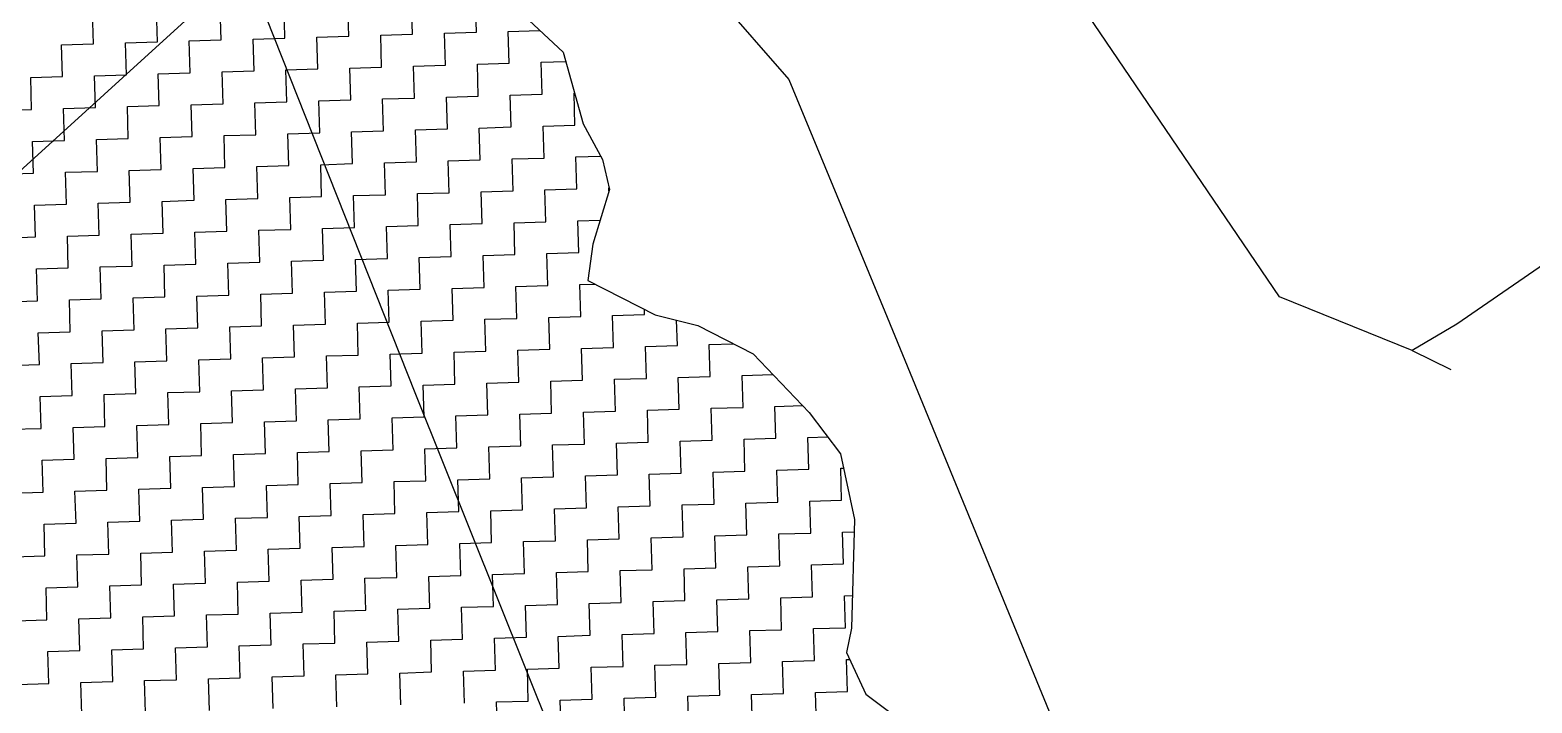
# Model space of a CAD drawing. Header units: metres. Extents: x 289662 to 290738, y 2016260 to 2018343.
# Drawn here: x 290202.8 to 290378, y 2017542.5 to 2017621 of the extents above; entities that cross this region are included whole.
import ezdxf

# ---------------------------------------------------------------- set-up
doc = ezdxf.new("R2010")
doc.units = ezdxf.units.M
doc.linetypes.add('DIVIDE', pattern=[1.25, 0.5, -0.25, 0, -0.25, 0, -0.25])
for name, color, linetype in [('POLY_HATCH', 12, 'Continuous'), ('POLY_PARCEL', 6, 'Continuous'), ('V_BOUND_LINE', 7, 'Continuous'), ('V_DIVIDE_LINE', 7, 'DIVIDE')]:
    doc.layers.add(name, color=color, linetype=linetype)

msp = doc.modelspace()

# ---------------------------------------------------------------- linework, layer by layer
at = {"layer": 'POLY_HATCH'}
for p, q in [((290252.67, 2017629.99), (290264.98, 2017618.41)), ((290264.98, 2017618.41), (290267.34, 2017610.04)), ((290267.34, 2017610.04), (290269.58, 2017605.88)), ((290269.58, 2017605.88), (290270.39, 2017602.39)), ((290270.39, 2017602.39), (290268.47, 2017596)), ((290268.47, 2017596), (290267.89, 2017591.76)), ((290267.89, 2017591.76), (290275.75, 2017587.78)), ((290275.75, 2017587.78), (290280.72, 2017586.52)), ((290280.72, 2017586.52), (290287.15, 2017583.2)), ((290287.15, 2017583.2), (290293.69, 2017576.36)), ((290293.69, 2017576.36), (290297.35, 2017571.55)), ((290297.35, 2017571.55), (290298.99, 2017563.86)), ((290298.99, 2017563.86), (290298.66, 2017551.19)), ((290298.66, 2017551.19), (290298.05, 2017548.35)), ((290298.05, 2017548.35), (290300.3, 2017543.5)), ((290300.3, 2017543.5), (290303.9, 2017540.79))]:
    msp.add_line(p, q, dxfattribs=at)
at = {"layer": 'POLY_HATCH', "linetype": 'Continuous'}
for p, q in [((290210.2, 2017619.4), (290210.08, 2017623.13)), ((290217.64, 2017619.63), (290217.53, 2017623.35)), ((290225.09, 2017619.85), (290224.98, 2017623.57)), ((290232.53, 2017620.07), (290232.42, 2017623.8)), ((290239.98, 2017620.3), (290239.87, 2017624.02)), ((290247.42, 2017620.52), (290247.31, 2017624.24)), ((290254.87, 2017620.74), (290254.76, 2017624.46)), ((290206.47, 2017619.29), (290210.2, 2017619.4)), ((290213.92, 2017619.52), (290217.64, 2017619.63)), ((290214.03, 2017615.79), (290213.92, 2017619.52)), ((290221.36, 2017619.74), (290225.09, 2017619.85)), ((290221.48, 2017616.02), (290221.36, 2017619.74)), ((290228.81, 2017619.96), (290232.53, 2017620.07)), ((290228.92, 2017616.24), (290228.81, 2017619.96)), ((290236.25, 2017620.18), (290239.98, 2017620.3)), ((290236.37, 2017616.46), (290236.25, 2017620.18)), ((290243.7, 2017620.41), (290247.42, 2017620.52)), ((290243.81, 2017616.68), (290243.7, 2017620.41)), ((290251.15, 2017620.63), (290254.87, 2017620.74)), ((290251.26, 2017616.91), (290251.15, 2017620.63)), ((290258.59, 2017620.85), (290262.27, 2017620.96)), ((290258.7, 2017617.13), (290258.59, 2017620.85)), ((290206.58, 2017615.57), (290206.47, 2017619.29)), ((290217.75, 2017615.9), (290221.48, 2017616.02)), ((290217.86, 2017612.18), (290217.75, 2017615.9)), ((290225.2, 2017616.13), (290228.92, 2017616.24)), ((290225.31, 2017612.4), (290225.2, 2017616.13)), ((290232.64, 2017616.35), (290236.37, 2017616.46)), ((290232.76, 2017612.63), (290232.64, 2017616.35)), ((290240.09, 2017616.57), (290243.81, 2017616.68)), ((290240.2, 2017612.85), (290240.09, 2017616.57)), ((290247.53, 2017616.8), (290251.26, 2017616.91)), ((290247.65, 2017613.07), (290247.53, 2017616.8)), ((290254.98, 2017617.02), (290258.7, 2017617.13)), ((290255.09, 2017613.3), (290254.98, 2017617.02)), ((290262.43, 2017617.24), (290265.29, 2017617.33)), ((290262.54, 2017613.52), (290262.43, 2017617.24)), ((290202.86, 2017615.46), (290206.58, 2017615.57)), ((290202.97, 2017611.74), (290202.86, 2017615.46)), ((290210.31, 2017615.68), (290214.03, 2017615.79)), ((290210.42, 2017611.96), (290210.31, 2017615.68)), ((290221.59, 2017612.29), (290225.31, 2017612.4)), ((290229.03, 2017612.52), (290232.76, 2017612.63)), ((290229.14, 2017608.79), (290229.03, 2017612.52)), ((290236.48, 2017612.74), (290240.2, 2017612.85)), ((290236.59, 2017609.02), (290236.48, 2017612.74)), ((290243.92, 2017612.96), (290247.65, 2017613.07)), ((290244.03, 2017609.24), (290243.92, 2017612.96)), ((290251.37, 2017613.19), (290255.09, 2017613.3)), ((290251.48, 2017609.46), (290251.37, 2017613.19)), ((290258.81, 2017613.41), (290262.54, 2017613.52)), ((290258.93, 2017609.69), (290258.81, 2017613.41)), ((290266.26, 2017613.63), (290266.33, 2017613.63)), ((290266.37, 2017609.91), (290266.26, 2017613.63)), ((290199.25, 2017611.62), (290202.97, 2017611.74)), ((290206.7, 2017611.85), (290210.42, 2017611.96)), ((290206.81, 2017608.12), (290206.7, 2017611.85)), ((290214.14, 2017612.07), (290217.86, 2017612.18)), ((290214.25, 2017608.35), (290214.14, 2017612.07)), ((290221.7, 2017608.57), (290221.59, 2017612.29)), ((290232.87, 2017608.91), (290236.59, 2017609.02)), ((290232.98, 2017605.18), (290232.87, 2017608.91)), ((290240.31, 2017609.13), (290244.03, 2017609.24)), ((290240.42, 2017605.41), (290240.31, 2017609.13)), ((290247.76, 2017609.35), (290251.48, 2017609.46)), ((290247.87, 2017605.63), (290247.76, 2017609.35)), ((290255.2, 2017609.57), (290258.93, 2017609.69)), ((290255.31, 2017605.85), (290255.2, 2017609.57)), ((290262.65, 2017609.8), (290266.37, 2017609.91)), ((290262.76, 2017606.07), (290262.65, 2017609.8)), ((290203.09, 2017608.01), (290206.81, 2017608.12)), ((290203.2, 2017604.29), (290203.09, 2017608.01)), ((290210.53, 2017608.24), (290214.25, 2017608.35)), ((290210.64, 2017604.51), (290210.53, 2017608.24)), ((290217.98, 2017608.46), (290221.7, 2017608.57)), ((290218.09, 2017604.74), (290217.98, 2017608.46)), ((290225.42, 2017608.68), (290229.14, 2017608.79)), ((290225.53, 2017604.96), (290225.42, 2017608.68)), ((290236.7, 2017605.29), (290240.42, 2017605.41)), ((290244.15, 2017605.52), (290247.87, 2017605.63)), ((290244.26, 2017601.79), (290244.15, 2017605.52)), ((290251.59, 2017605.74), (290255.31, 2017605.85)), ((290251.7, 2017602.02), (290251.59, 2017605.74)), ((290259.04, 2017605.96), (290262.76, 2017606.07)), ((290259.15, 2017602.24), (290259.04, 2017605.96)), ((290266.48, 2017606.19), (290269.37, 2017606.27)), ((290266.59, 2017602.46), (290266.48, 2017606.19)), ((290199.47, 2017604.18), (290203.2, 2017604.29)), ((290206.92, 2017604.4), (290210.64, 2017604.51)), ((290207.03, 2017600.68), (290206.92, 2017604.4)), ((290214.36, 2017604.62), (290218.09, 2017604.74)), ((290214.48, 2017600.9), (290214.36, 2017604.62)), ((290221.81, 2017604.85), (290225.53, 2017604.96)), ((290221.92, 2017601.13), (290221.81, 2017604.85)), ((290229.26, 2017605.07), (290232.98, 2017605.18)), ((290229.37, 2017601.35), (290229.26, 2017605.07)), ((290236.81, 2017601.57), (290236.7, 2017605.29)), ((290247.98, 2017601.91), (290251.7, 2017602.02)), ((290248.09, 2017598.18), (290247.98, 2017601.91)), ((290255.43, 2017602.13), (290259.15, 2017602.24)), ((290255.54, 2017598.41), (290255.43, 2017602.13)), ((290262.87, 2017602.35), (290266.59, 2017602.46)), ((290262.98, 2017598.63), (290262.87, 2017602.35)), ((290270.32, 2017602.57), (290270.35, 2017602.58)), ((290270.33, 2017602.19), (290270.32, 2017602.57)), ((290203.31, 2017600.57), (290207.03, 2017600.68)), ((290203.42, 2017596.85), (290203.31, 2017600.57)), ((290210.75, 2017600.79), (290214.48, 2017600.9)), ((290210.86, 2017597.07), (290210.75, 2017600.79)), ((290218.2, 2017601.01), (290221.92, 2017601.13)), ((290218.31, 2017597.29), (290218.2, 2017601.01)), ((290225.64, 2017601.24), (290229.37, 2017601.35)), ((290225.76, 2017597.51), (290225.64, 2017601.24)), ((290233.09, 2017601.46), (290236.81, 2017601.57)), ((290233.2, 2017597.74), (290233.09, 2017601.46)), ((290240.53, 2017601.68), (290244.26, 2017601.79)), ((290240.65, 2017597.96), (290240.53, 2017601.68)), ((290251.81, 2017598.29), (290255.54, 2017598.41)), ((290259.26, 2017598.52), (290262.98, 2017598.63)), ((290259.37, 2017594.79), (290259.26, 2017598.52)), ((290266.71, 2017598.74), (290269.32, 2017598.82)), ((290266.82, 2017595.02), (290266.71, 2017598.74)), ((290199.7, 2017596.73), (290203.42, 2017596.85)), ((290207.14, 2017596.96), (290210.86, 2017597.07)), ((290207.25, 2017593.23), (290207.14, 2017596.96)), ((290214.59, 2017597.18), (290218.31, 2017597.29)), ((290214.7, 2017593.46), (290214.59, 2017597.18)), ((290222.03, 2017597.4), (290225.76, 2017597.51)), ((290222.14, 2017593.68), (290222.03, 2017597.4)), ((290229.48, 2017597.63), (290233.2, 2017597.74)), ((290229.59, 2017593.9), (290229.48, 2017597.63)), ((290236.92, 2017597.85), (290240.65, 2017597.96)), ((290237.04, 2017594.13), (290236.92, 2017597.85)), ((290244.37, 2017598.07), (290248.09, 2017598.18)), ((290244.48, 2017594.35), (290244.37, 2017598.07)), ((290251.93, 2017594.57), (290251.81, 2017598.29)), ((290263.09, 2017594.91), (290266.82, 2017595.02)), ((290263.21, 2017591.18), (290263.09, 2017594.91)), ((290203.53, 2017593.12), (290207.25, 2017593.23)), ((290203.64, 2017589.4), (290203.53, 2017593.12)), ((290210.98, 2017593.35), (290214.7, 2017593.46)), ((290211.09, 2017589.62), (290210.98, 2017593.35)), ((290218.42, 2017593.57), (290222.14, 2017593.68)), ((290218.53, 2017589.85), (290218.42, 2017593.57)), ((290225.87, 2017593.79), (290229.59, 2017593.9)), ((290225.98, 2017590.07), (290225.87, 2017593.79)), ((290233.31, 2017594.01), (290237.04, 2017594.13)), ((290233.42, 2017590.29), (290233.31, 2017594.01)), ((290240.76, 2017594.24), (290244.48, 2017594.35)), ((290240.87, 2017590.51), (290240.76, 2017594.24)), ((290248.2, 2017594.46), (290251.93, 2017594.57)), ((290248.31, 2017590.74), (290248.2, 2017594.46)), ((290255.65, 2017594.68), (290259.37, 2017594.79)), ((290255.76, 2017590.96), (290255.65, 2017594.68)), ((290207.37, 2017589.51), (290211.09, 2017589.62)), ((290214.81, 2017589.73), (290218.53, 2017589.85)), ((290214.92, 2017586.01), (290214.81, 2017589.73)), ((290222.26, 2017589.96), (290225.98, 2017590.07)), ((290222.37, 2017586.23), (290222.26, 2017589.96)), ((290229.7, 2017590.18), (290233.42, 2017590.29)), ((290229.81, 2017586.46), (290229.7, 2017590.18)), ((290237.15, 2017590.4), (290240.87, 2017590.51)), ((290237.26, 2017586.68), (290237.15, 2017590.4)), ((290244.59, 2017590.63), (290248.31, 2017590.74)), ((290244.7, 2017586.9), (290244.59, 2017590.63)), ((290252.04, 2017590.85), (290255.76, 2017590.96)), ((290252.15, 2017587.13), (290252.04, 2017590.85)), ((290259.48, 2017591.07), (290263.21, 2017591.18)), ((290259.59, 2017587.35), (290259.48, 2017591.07)), ((290266.93, 2017591.29), (290268.71, 2017591.35)), ((290267.04, 2017587.57), (290266.93, 2017591.29)), ((290199.92, 2017589.29), (290203.64, 2017589.4)), ((290207.48, 2017585.79), (290207.37, 2017589.51)), ((290274.48, 2017587.8), (290274.47, 2017588.43)), ((290218.64, 2017586.12), (290222.37, 2017586.23)), ((290218.76, 2017582.4), (290218.64, 2017586.12)), ((290226.09, 2017586.35), (290229.81, 2017586.46)), ((290226.2, 2017582.62), (290226.09, 2017586.35)), ((290233.54, 2017586.57), (290237.26, 2017586.68)), ((290233.65, 2017582.85), (290233.54, 2017586.57)), ((290240.98, 2017586.79), (290244.7, 2017586.9)), ((290241.09, 2017583.07), (290240.98, 2017586.79)), ((290248.43, 2017587.01), (290252.15, 2017587.13)), ((290248.54, 2017583.29), (290248.43, 2017587.01)), ((290255.87, 2017587.24), (290259.59, 2017587.35)), ((290255.98, 2017583.52), (290255.87, 2017587.24)), ((290263.32, 2017587.46), (290267.04, 2017587.57)), ((290263.43, 2017583.74), (290263.32, 2017587.46)), ((290270.76, 2017587.68), (290274.48, 2017587.8)), ((290270.87, 2017583.96), (290270.76, 2017587.68)), ((290278.32, 2017584.18), (290278.23, 2017587.15)), ((290203.75, 2017585.68), (290207.48, 2017585.79)), ((290203.87, 2017581.95), (290203.75, 2017585.68)), ((290211.2, 2017585.9), (290214.92, 2017586.01)), ((290211.31, 2017582.18), (290211.2, 2017585.9)), ((290282.04, 2017584.3), (290284.86, 2017584.38)), ((290222.48, 2017582.51), (290226.2, 2017582.62)), ((290229.92, 2017582.73), (290233.65, 2017582.85)), ((290230.04, 2017579.01), (290229.92, 2017582.73)), ((290237.37, 2017582.96), (290241.09, 2017583.07)), ((290237.48, 2017579.24), (290237.37, 2017582.96)), ((290244.81, 2017583.18), (290248.54, 2017583.29)), ((290244.93, 2017579.46), (290244.81, 2017583.18)), ((290252.26, 2017583.4), (290255.98, 2017583.52)), ((290252.37, 2017579.68), (290252.26, 2017583.4)), ((290259.71, 2017583.63), (290263.43, 2017583.74)), ((290259.82, 2017579.9), (290259.71, 2017583.63)), ((290267.15, 2017583.85), (290270.87, 2017583.96)), ((290267.26, 2017580.13), (290267.15, 2017583.85)), ((290274.6, 2017584.07), (290278.32, 2017584.18)), ((290274.71, 2017580.35), (290274.6, 2017584.07)), ((290282.15, 2017580.57), (290282.04, 2017584.3)), ((290200.14, 2017581.84), (290203.87, 2017581.95)), ((290207.59, 2017582.07), (290211.31, 2017582.18)), ((290207.7, 2017578.34), (290207.59, 2017582.07)), ((290215.03, 2017582.29), (290218.76, 2017582.4)), ((290215.14, 2017578.57), (290215.03, 2017582.29)), ((290222.59, 2017578.79), (290222.48, 2017582.51)), ((290233.76, 2017579.12), (290237.48, 2017579.24)), ((290233.87, 2017575.4), (290233.76, 2017579.12)), ((290241.2, 2017579.35), (290244.93, 2017579.46)), ((290241.32, 2017575.62), (290241.2, 2017579.35)), ((290248.65, 2017579.57), (290252.37, 2017579.68)), ((290248.76, 2017575.85), (290248.65, 2017579.57)), ((290256.09, 2017579.79), (290259.82, 2017579.9)), ((290256.21, 2017576.07), (290256.09, 2017579.79)), ((290263.54, 2017580.02), (290267.26, 2017580.13)), ((290263.65, 2017576.29), (290263.54, 2017580.02)), ((290270.99, 2017580.24), (290274.71, 2017580.35)), ((290271.1, 2017576.52), (290270.99, 2017580.24)), ((290278.43, 2017580.46), (290282.15, 2017580.57)), ((290278.54, 2017576.74), (290278.43, 2017580.46)), ((290285.88, 2017580.68), (290289.45, 2017580.79)), ((290285.99, 2017576.96), (290285.88, 2017580.68)), ((290203.98, 2017578.23), (290207.7, 2017578.34)), ((290204.09, 2017574.51), (290203.98, 2017578.23)), ((290211.42, 2017578.45), (290215.14, 2017578.57)), ((290211.53, 2017574.73), (290211.42, 2017578.45)), ((290218.87, 2017578.68), (290222.59, 2017578.79)), ((290218.98, 2017574.95), (290218.87, 2017578.68)), ((290226.31, 2017578.9), (290230.04, 2017579.01)), ((290226.42, 2017575.18), (290226.31, 2017578.9)), ((290237.59, 2017575.51), (290241.32, 2017575.62)), ((290245.04, 2017575.74), (290248.76, 2017575.85)), ((290245.15, 2017572.01), (290245.04, 2017575.74)), ((290252.48, 2017575.96), (290256.21, 2017576.07)), ((290252.59, 2017572.24), (290252.48, 2017575.96)), ((290259.93, 2017576.18), (290263.65, 2017576.29)), ((290260.04, 2017572.46), (290259.93, 2017576.18)), ((290267.37, 2017576.4), (290271.1, 2017576.52)), ((290267.49, 2017572.68), (290267.37, 2017576.4)), ((290274.82, 2017576.63), (290278.54, 2017576.74)), ((290274.93, 2017572.9), (290274.82, 2017576.63)), ((290282.26, 2017576.85), (290285.99, 2017576.96)), ((290282.38, 2017573.13), (290282.26, 2017576.85)), ((290289.71, 2017577.07), (290292.91, 2017577.17)), ((290289.82, 2017573.35), (290289.71, 2017577.07)), ((290200.37, 2017574.4), (290204.09, 2017574.51)), ((290207.81, 2017574.62), (290211.53, 2017574.73)), ((290207.92, 2017570.9), (290207.81, 2017574.62)), ((290215.26, 2017574.84), (290218.98, 2017574.95)), ((290215.37, 2017571.12), (290215.26, 2017574.84)), ((290222.7, 2017575.07), (290226.42, 2017575.18)), ((290222.81, 2017571.34), (290222.7, 2017575.07)), ((290230.15, 2017575.29), (290233.87, 2017575.4)), ((290230.26, 2017571.57), (290230.15, 2017575.29)), ((290237.7, 2017571.79), (290237.59, 2017575.51)), ((290248.87, 2017572.12), (290252.59, 2017572.24)), ((290248.98, 2017568.4), (290248.87, 2017572.12)), ((290256.32, 2017572.35), (290260.04, 2017572.46)), ((290256.43, 2017568.62), (290256.32, 2017572.35)), ((290263.76, 2017572.57), (290267.49, 2017572.68)), ((290263.87, 2017568.85), (290263.76, 2017572.57)), ((290271.21, 2017572.79), (290274.93, 2017572.9)), ((290271.32, 2017569.07), (290271.21, 2017572.79)), ((290278.65, 2017573.02), (290282.38, 2017573.13)), ((290278.77, 2017569.29), (290278.65, 2017573.02)), ((290286.1, 2017573.24), (290289.82, 2017573.35)), ((290286.21, 2017569.52), (290286.1, 2017573.24)), ((290293.54, 2017573.46), (290295.84, 2017573.53)), ((290293.66, 2017569.74), (290293.54, 2017573.46)), ((290204.2, 2017570.79), (290207.92, 2017570.9)), ((290204.31, 2017567.06), (290204.2, 2017570.79)), ((290211.65, 2017571.01), (290215.37, 2017571.12)), ((290211.76, 2017567.29), (290211.65, 2017571.01)), ((290219.09, 2017571.23), (290222.81, 2017571.34)), ((290219.2, 2017567.51), (290219.09, 2017571.23)), ((290226.54, 2017571.46), (290230.26, 2017571.57)), ((290226.65, 2017567.73), (290226.54, 2017571.46)), ((290233.98, 2017571.68), (290237.7, 2017571.79)), ((290234.09, 2017567.96), (290233.98, 2017571.68)), ((290241.43, 2017571.9), (290245.15, 2017572.01)), ((290241.54, 2017568.18), (290241.43, 2017571.9)), ((290252.71, 2017568.51), (290256.43, 2017568.62)), ((290260.15, 2017568.74), (290263.87, 2017568.85)), ((290260.26, 2017565.01), (290260.15, 2017568.74)), ((290267.6, 2017568.96), (290271.32, 2017569.07)), ((290267.71, 2017565.24), (290267.6, 2017568.96)), ((290275.04, 2017569.18), (290278.77, 2017569.29)), ((290275.15, 2017565.46), (290275.04, 2017569.18)), ((290282.49, 2017569.4), (290286.21, 2017569.52)), ((290282.6, 2017565.68), (290282.49, 2017569.4)), ((290289.93, 2017569.63), (290293.66, 2017569.74)), ((290290.04, 2017565.9), (290289.93, 2017569.63)), ((290297.38, 2017569.85), (290297.71, 2017569.86)), ((290297.49, 2017566.13), (290297.38, 2017569.85)), ((290200.59, 2017566.95), (290204.31, 2017567.06)), ((290208.03, 2017567.18), (290211.76, 2017567.29)), ((290208.15, 2017563.45), (290208.03, 2017567.18)), ((290215.48, 2017567.4), (290219.2, 2017567.51)), ((290215.59, 2017563.68), (290215.48, 2017567.4)), ((290222.92, 2017567.62), (290226.65, 2017567.73)), ((290223.04, 2017563.9), (290222.92, 2017567.62)), ((290230.37, 2017567.84), (290234.09, 2017567.96)), ((290230.48, 2017564.12), (290230.37, 2017567.84)), ((290237.82, 2017568.07), (290241.54, 2017568.18)), ((290237.93, 2017564.34), (290237.82, 2017568.07)), ((290245.26, 2017568.29), (290248.98, 2017568.4)), ((290245.37, 2017564.57), (290245.26, 2017568.29)), ((290252.82, 2017564.79), (290252.71, 2017568.51)), ((290263.99, 2017565.12), (290267.71, 2017565.24)), ((290264.1, 2017561.4), (290263.99, 2017565.12)), ((290271.43, 2017565.35), (290275.15, 2017565.46)), ((290271.54, 2017561.62), (290271.43, 2017565.35)), ((290278.88, 2017565.57), (290282.6, 2017565.68)), ((290278.99, 2017561.85), (290278.88, 2017565.57)), ((290286.32, 2017565.79), (290290.04, 2017565.9)), ((290286.43, 2017562.07), (290286.32, 2017565.79)), ((290293.77, 2017566.02), (290297.49, 2017566.13)), ((290293.88, 2017562.29), (290293.77, 2017566.02)), ((290204.42, 2017563.34), (290208.15, 2017563.45)), ((290204.53, 2017559.62), (290204.42, 2017563.34)), ((290211.87, 2017563.56), (290215.59, 2017563.68)), ((290211.98, 2017559.84), (290211.87, 2017563.56)), ((290219.31, 2017563.79), (290223.04, 2017563.9)), ((290219.42, 2017560.06), (290219.31, 2017563.79)), ((290226.76, 2017564.01), (290230.48, 2017564.12)), ((290226.87, 2017560.29), (290226.76, 2017564.01)), ((290234.2, 2017564.23), (290237.93, 2017564.34)), ((290234.32, 2017560.51), (290234.2, 2017564.23)), ((290241.65, 2017564.46), (290245.37, 2017564.57)), ((290241.76, 2017560.73), (290241.65, 2017564.46)), ((290249.09, 2017564.68), (290252.82, 2017564.79)), ((290249.21, 2017560.96), (290249.09, 2017564.68)), ((290256.54, 2017564.9), (290260.26, 2017565.01)), ((290256.65, 2017561.18), (290256.54, 2017564.9)), ((290267.82, 2017561.51), (290271.54, 2017561.62)), ((290275.27, 2017561.74), (290278.99, 2017561.85)), ((290275.38, 2017558.01), (290275.27, 2017561.74)), ((290282.71, 2017561.96), (290286.43, 2017562.07)), ((290282.82, 2017558.24), (290282.71, 2017561.96)), ((290290.16, 2017562.18), (290293.88, 2017562.29)), ((290290.27, 2017558.46), (290290.16, 2017562.18)), ((290297.6, 2017562.41), (290298.95, 2017562.45)), ((290297.71, 2017558.68), (290297.6, 2017562.41)), ((290208.26, 2017559.73), (290211.98, 2017559.84)), ((290215.7, 2017559.95), (290219.42, 2017560.06)), ((290215.81, 2017556.23), (290215.7, 2017559.95)), ((290223.15, 2017560.18), (290226.87, 2017560.29)), ((290223.26, 2017556.45), (290223.15, 2017560.18)), ((290230.59, 2017560.4), (290234.32, 2017560.51)), ((290230.7, 2017556.68), (290230.59, 2017560.4)), ((290238.04, 2017560.62), (290241.76, 2017560.73)), ((290238.15, 2017556.9), (290238.04, 2017560.62)), ((290245.48, 2017560.84), (290249.21, 2017560.96)), ((290245.6, 2017557.12), (290245.48, 2017560.84)), ((290252.93, 2017561.07), (290256.65, 2017561.18)), ((290253.04, 2017557.34), (290252.93, 2017561.07)), ((290260.37, 2017561.29), (290264.1, 2017561.4)), ((290260.49, 2017557.57), (290260.37, 2017561.29)), ((290267.93, 2017557.79), (290267.82, 2017561.51)), ((290200.81, 2017559.51), (290204.53, 2017559.62)), ((290208.37, 2017556.01), (290208.26, 2017559.73)), ((290279.1, 2017558.13), (290282.82, 2017558.24)), ((290279.21, 2017554.4), (290279.1, 2017558.13)), ((290286.54, 2017558.35), (290290.27, 2017558.46)), ((290286.66, 2017554.63), (290286.54, 2017558.35)), ((290293.99, 2017558.57), (290297.71, 2017558.68)), ((290294.1, 2017554.85), (290293.99, 2017558.57)), ((290219.54, 2017556.34), (290223.26, 2017556.45)), ((290219.65, 2017552.62), (290219.54, 2017556.34)), ((290226.98, 2017556.56), (290230.7, 2017556.68)), ((290227.09, 2017552.84), (290226.98, 2017556.56)), ((290234.43, 2017556.79), (290238.15, 2017556.9)), ((290234.54, 2017553.06), (290234.43, 2017556.79)), ((290241.87, 2017557.01), (290245.6, 2017557.12)), ((290241.98, 2017553.29), (290241.87, 2017557.01)), ((290249.32, 2017557.23), (290253.04, 2017557.34)), ((290249.43, 2017553.51), (290249.32, 2017557.23)), ((290256.76, 2017557.46), (290260.49, 2017557.57)), ((290256.87, 2017553.73), (290256.76, 2017557.46)), ((290264.21, 2017557.68), (290267.93, 2017557.79)), ((290264.32, 2017553.96), (290264.21, 2017557.68)), ((290271.65, 2017557.9), (290275.38, 2017558.01)), ((290271.77, 2017554.18), (290271.65, 2017557.9)), ((290204.65, 2017555.9), (290208.37, 2017556.01)), ((290204.76, 2017552.17), (290204.65, 2017555.9)), ((290212.09, 2017556.12), (290215.81, 2017556.23)), ((290212.2, 2017552.4), (290212.09, 2017556.12)), ((290282.93, 2017554.51), (290286.66, 2017554.63)), ((290290.38, 2017554.74), (290294.1, 2017554.85)), ((290290.49, 2017551.01), (290290.38, 2017554.74)), ((290297.82, 2017554.96), (290298.76, 2017554.99)), ((290297.94, 2017551.24), (290297.82, 2017554.96)), ((290223.37, 2017552.73), (290227.09, 2017552.84)), ((290230.82, 2017552.95), (290234.54, 2017553.06)), ((290230.93, 2017549.23), (290230.82, 2017552.95)), ((290238.26, 2017553.18), (290241.98, 2017553.29)), ((290238.37, 2017549.45), (290238.26, 2017553.18)), ((290245.71, 2017553.4), (290249.43, 2017553.51)), ((290245.82, 2017549.68), (290245.71, 2017553.4)), ((290253.15, 2017553.62), (290256.87, 2017553.73)), ((290253.26, 2017549.9), (290253.15, 2017553.62)), ((290260.6, 2017553.85), (290264.32, 2017553.96)), ((290260.71, 2017550.12), (290260.6, 2017553.85)), ((290268.04, 2017554.07), (290271.77, 2017554.18)), ((290268.15, 2017550.35), (290268.04, 2017554.07)), ((290275.49, 2017554.29), (290279.21, 2017554.4)), ((290275.6, 2017550.57), (290275.49, 2017554.29)), ((290283.05, 2017550.79), (290282.93, 2017554.51)), ((290201.03, 2017552.06), (290204.76, 2017552.17)), ((290208.48, 2017552.28), (290212.2, 2017552.4)), ((290208.59, 2017548.56), (290208.48, 2017552.28)), ((290215.93, 2017552.51), (290219.65, 2017552.62)), ((290216.04, 2017548.78), (290215.93, 2017552.51)), ((290223.48, 2017549.01), (290223.37, 2017552.73)), ((290294.21, 2017551.13), (290297.94, 2017551.24)), ((290294.32, 2017547.4), (290294.21, 2017551.13)), ((290234.65, 2017549.34), (290238.37, 2017549.45)), ((290234.76, 2017545.62), (290234.65, 2017549.34)), ((290242.1, 2017549.57), (290245.82, 2017549.68)), ((290242.21, 2017545.84), (290242.1, 2017549.57)), ((290249.54, 2017549.79), (290253.26, 2017549.9)), ((290249.65, 2017546.07), (290249.54, 2017549.79)), ((290256.99, 2017550.01), (290260.71, 2017550.12)), ((290257.1, 2017546.29), (290256.99, 2017550.01)), ((290264.43, 2017550.23), (290268.15, 2017550.35)), ((290264.54, 2017546.51), (290264.43, 2017550.23)), ((290271.88, 2017550.46), (290275.6, 2017550.57)), ((290271.99, 2017546.73), (290271.88, 2017550.46)), ((290279.32, 2017550.68), (290283.05, 2017550.79)), ((290279.43, 2017546.96), (290279.32, 2017550.68)), ((290286.77, 2017550.9), (290290.49, 2017551.01)), ((290286.88, 2017547.18), (290286.77, 2017550.9)), ((290204.87, 2017548.45), (290208.59, 2017548.56)), ((290204.98, 2017544.73), (290204.87, 2017548.45)), ((290212.31, 2017548.67), (290216.04, 2017548.78)), ((290212.43, 2017544.95), (290212.31, 2017548.67)), ((290219.76, 2017548.9), (290223.48, 2017549.01)), ((290219.87, 2017545.17), (290219.76, 2017548.9)), ((290227.2, 2017549.12), (290230.93, 2017549.23)), ((290227.32, 2017545.4), (290227.2, 2017549.12)), ((290238.48, 2017545.73), (290242.21, 2017545.84)), ((290245.93, 2017545.95), (290249.65, 2017546.07)), ((290246.04, 2017542.23), (290245.93, 2017545.95)), ((290253.38, 2017546.18), (290257.1, 2017546.29)), ((290253.49, 2017542.45), (290253.38, 2017546.18)), ((290260.82, 2017546.4), (290264.54, 2017546.51)), ((290260.93, 2017542.68), (290260.82, 2017546.4)), ((290268.27, 2017546.62), (290271.99, 2017546.73)), ((290268.38, 2017542.9), (290268.27, 2017546.62)), ((290275.71, 2017546.85), (290279.43, 2017546.96)), ((290275.82, 2017543.12), (290275.71, 2017546.85)), ((290283.16, 2017547.07), (290286.88, 2017547.18)), ((290283.27, 2017543.35), (290283.16, 2017547.07)), ((290290.6, 2017547.29), (290294.32, 2017547.4)), ((290290.71, 2017543.57), (290290.6, 2017547.29)), ((290298.05, 2017547.51), (290298.43, 2017547.53)), ((290298.16, 2017543.79), (290298.05, 2017547.51)), ((290201.26, 2017544.62), (290204.98, 2017544.73)), ((290208.7, 2017544.84), (290212.43, 2017544.95)), ((290208.81, 2017541.12), (290208.7, 2017544.84)), ((290216.15, 2017545.06), (290219.87, 2017545.17)), ((290216.26, 2017541.34), (290216.15, 2017545.06)), ((290223.59, 2017545.28), (290227.32, 2017545.4)), ((290223.71, 2017541.56), (290223.59, 2017545.28)), ((290231.04, 2017545.51), (290234.76, 2017545.62)), ((290231.15, 2017541.79), (290231.04, 2017545.51)), ((290238.6, 2017542.01), (290238.48, 2017545.73)), ((290257.21, 2017542.57), (290260.93, 2017542.68)), ((290257.32, 2017538.84), (290257.21, 2017542.57)), ((290264.65, 2017542.79), (290268.38, 2017542.9)), ((290264.77, 2017539.07), (290264.65, 2017542.79)), ((290272.1, 2017543.01), (290275.82, 2017543.12)), ((290272.21, 2017539.29), (290272.1, 2017543.01)), ((290279.55, 2017543.23), (290283.27, 2017543.35)), ((290279.66, 2017539.51), (290279.55, 2017543.23)), ((290286.99, 2017543.46), (290290.71, 2017543.57)), ((290287.1, 2017539.73), (290286.99, 2017543.46)), ((290294.44, 2017543.68), (290298.16, 2017543.79)), ((290294.55, 2017539.96), (290294.44, 2017543.68))]:
    msp.add_line(p, q, dxfattribs=at)
at = {"layer": 'POLY_PARCEL'}
for p, q in [((290185.84, 2017590.23), (290227.95, 2017628.52)), ((290227.95, 2017628.52), (290247.77, 2017578.49)), ((290247.77, 2017578.49), (290280.38, 2017497.23))]:
    msp.add_line(p, q, dxfattribs=at)
at = {"layer": 'V_BOUND_LINE'}
for p, q in [((290348.6, 2017589.87), (290317.68, 2017635.42)), ((290281.88, 2017626.06), (290291.31, 2017615.24)), ((290291.31, 2017615.24), (290302.52, 2017588.14)), ((290399.15, 2017607.27), (290369.27, 2017586.67)), ((290364.08, 2017583.6), (290348.6, 2017589.87)), ((290302.52, 2017588.14), (290325.5, 2017532.22)), ((290369.27, 2017586.67), (290364.08, 2017583.6))]:
    msp.add_line(p, q, dxfattribs=at)
at = {"layer": 'V_DIVIDE_LINE', "ltscale": 10}
msp.add_line((290364.08, 2017583.6), (290369.45, 2017580.94), dxfattribs=at)

doc.saveas('drawing.dxf')
